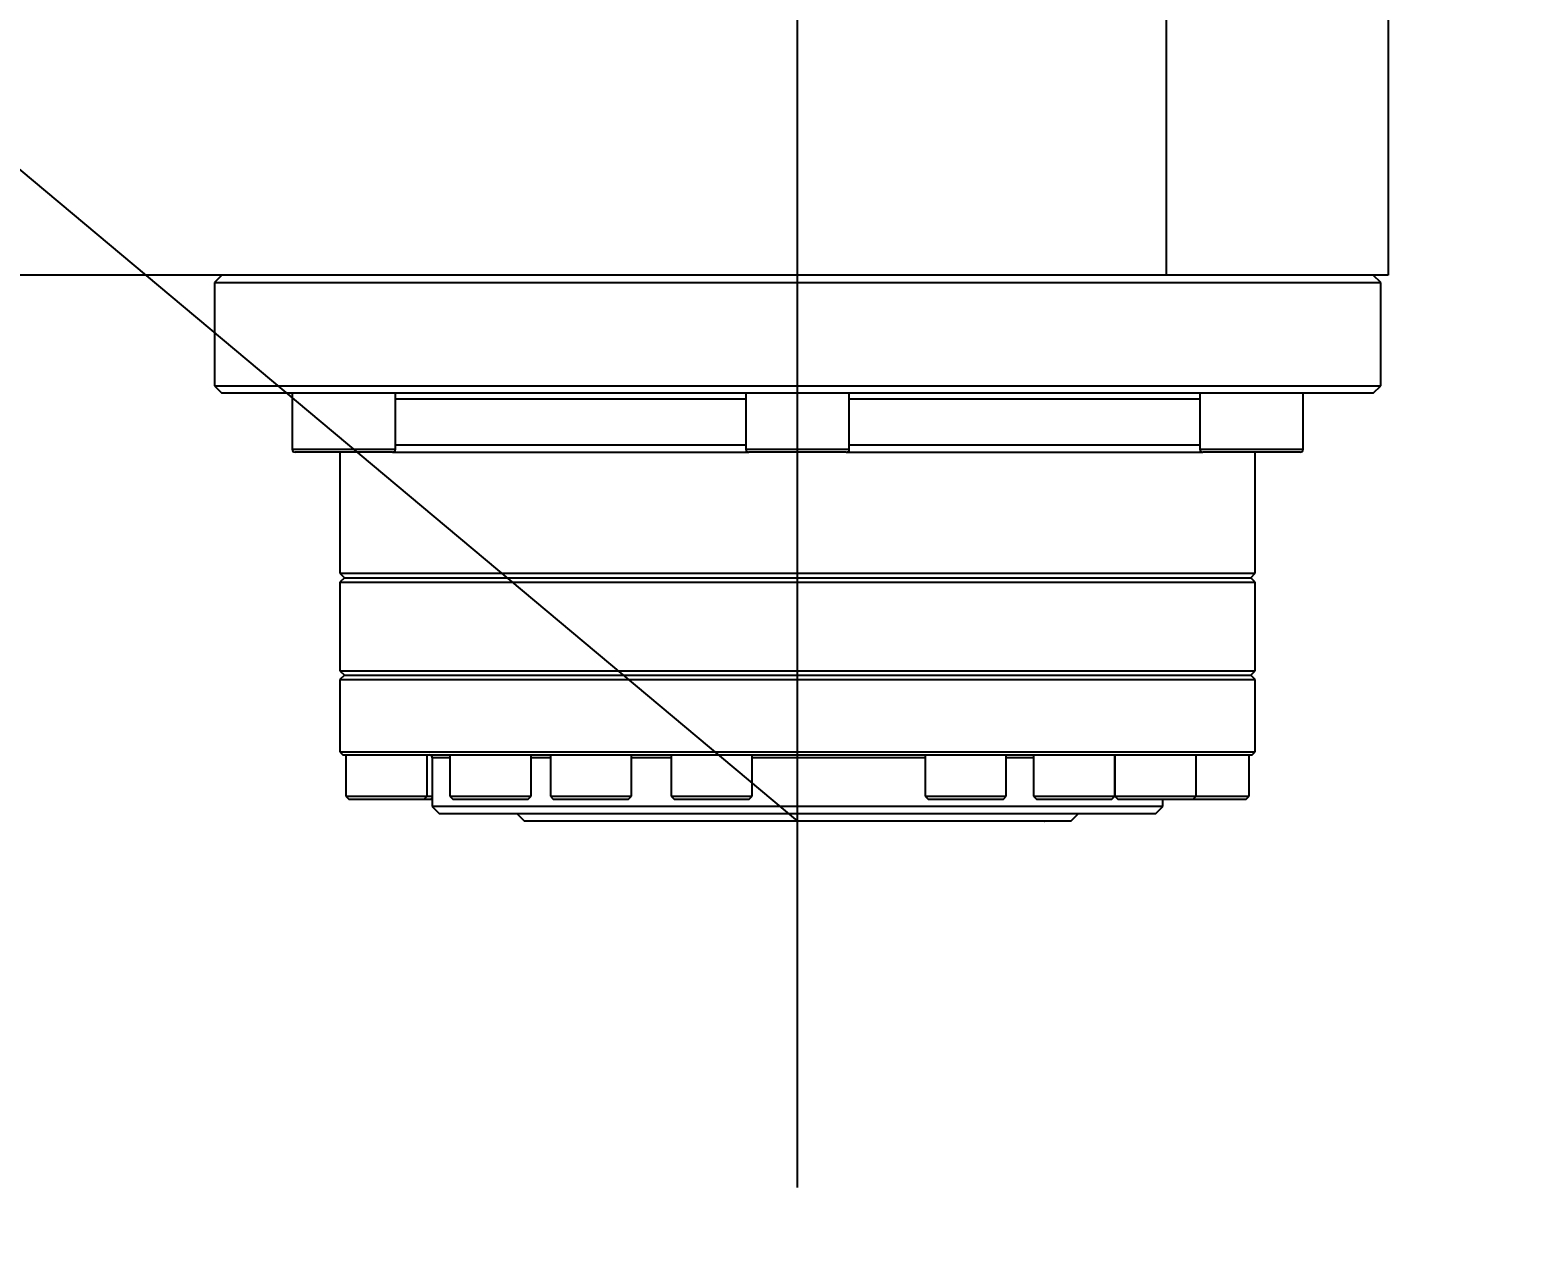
# Model space of a CAD drawing. Header units: millimetres. Extents: x 415 to 2018, y 500 to 823.
# Drawn here: x 1721.31 to 1731.36, y 769.75 to 777.96 of the extents above; entities that cross this region are included whole.
import ezdxf

# ---------------------------------------------------------------- set-up
doc = ezdxf.new("R2010")
doc.units = ezdxf.units.MM
doc.header["$PDSIZE"] = -1
doc.linetypes.add('CENTER2', pattern=[1.125, 0.75, -0.125, 0.125, -0.125])
doc.layers.get('Defpoints').update_dxf_attribs({"lineweight": 18})
doc.dimstyles.new('ISO-25', dxfattribs={"dimtxt": 2.5, "dimasz": 2.5, "dimexe": 1.25, "dimexo": 0.625, "dimtad": 1, "dimtoh": 1, "dimlfac": 10, "dimtxsty": 'Standard', "dimcen": 2.5, "dimadec": 0, "dimazin": 0, "dimtfac": 1, "dimtmove": 0, "dimatfit": 3, "dimfxl": 1, "dimarcsym": 0})

# ---------------------------------------------------------------- blocks, each defined once
blk = doc.blocks.new('*U28')
at = {"color": 0, "linetype": 'CENTER2'}
blk.add_line((0, -3.8), (0, 3.8), dxfattribs=at)
blk = doc.blocks.new('*D86')
at = {"color": 0, "lineweight": -2}
for p, q in [((1718.514, 774.77), (1718.514, 804.955)), ((1726.514, 770.74), (1726.514, 804.955)), ((1724.014, 803.705), (1721.014, 803.705))]:
    blk.add_line(p, q, dxfattribs=at)
at = {"color": 0}
for points in [[(1721.014, 804.122), (1721.014, 803.288), (1718.514, 803.705)], [(1724.014, 804.122), (1724.014, 803.288), (1726.514, 803.705)]]:
    blk.add_solid(points, dxfattribs=at)
at = {"layer": 'Defpoints', "color": 0}
for p in [(1718.514, 803.705), (1718.514, 774.145), (1726.514, 770.115)]:
    blk.add_point(p, dxfattribs=at)
at = {"color": 0, "insert": (1721.334, 805.58), "char_height": 2.5, "attachment_point": 5}
blk.add_mtext('80', dxfattribs=at)
blk = doc.blocks.new('*D91')
at = {"color": 0, "lineweight": -2}
for p, q in [((1692.477, 795.63), (1732.385, 814.239)), ((1722.95, 779.295), (1740.132, 779.295))]:
    blk.add_line(p, q, dxfattribs=at)
blk.add_arc((1657.447, 779.295), 81.435, 1.75901, 23.24099, dxfattribs=at)
at = {"color": 0}
for points in [[(1731.894, 811.259), (1732.654, 811.599), (1731.252, 813.711)], [(1739.261, 781.801), (1738.427, 781.788), (1738.882, 779.295)]]:
    blk.add_solid(points, dxfattribs=at)
at = {"layer": 'Defpoints', "color": 0}
for p in [(1691.911, 795.365), (1738.022, 791.097), (1669.314, 779.295), (1722.325, 779.295), (1646.595, 774.235)]:
    blk.add_point(p, dxfattribs=at)
at = {"color": 0, "insert": (1738.782, 797.326), "char_height": 2.5, "attachment_point": 5, "rotation": 282.5}
blk.add_mtext('25°', dxfattribs=at)
blk = doc.blocks.new('*D117')
at = {"color": 0, "lineweight": -2}
for p, q in [((1739.432, 793.726), (1788.31, 793.726)), ((1787.06, 686.342), (1787.06, 791.226)), ((1725.858, 683.842), (1788.31, 683.842))]:
    blk.add_line(p, q, dxfattribs=at)
at = {"color": 0}
for points in [[(1786.644, 791.226), (1787.477, 791.226), (1787.06, 793.726)], [(1786.644, 686.342), (1787.477, 686.342), (1787.06, 683.842)]]:
    blk.add_solid(points, dxfattribs=at)
at = {"layer": 'Defpoints', "color": 0}
for p in [(1738.807, 793.726), (1787.06, 793.726), (1725.233, 683.842)]:
    blk.add_point(p, dxfattribs=at)
at = {"color": 0, "insert": (1785.185, 738.784), "char_height": 2.5, "attachment_point": 5, "rotation": 90}
blk.add_mtext('1100', dxfattribs=at)
blk = doc.blocks.new('*D124')
at = {"color": 1, "lineweight": -3}
blk.add_arc((1685.492, 779.295), 10.058, 265.5225, 10.7222, dxfattribs=at)
at = {"color": 1}
for points in [[(1695.771, 781.294), (1694.978, 781.038), (1694.608, 783.546)], [(1684.791, 769.675), (1684.623, 768.859), (1682.258, 769.771)]]:
    blk.add_solid(points, dxfattribs=at)
at = {"layer": 'Defpoints', "color": 0}
for p in [(1730.807, 800.426), (1685.492, 779.295), (1685.492, 779.295), (1689.21, 769.949), (1668.514, 729.295)]:
    blk.add_point(p, dxfattribs=at)
at = {"color": 1, "insert": (1691.585, 773.832), "char_height": 2.5, "attachment_point": 5, "rotation": 48.1224}
blk.add_mtext('134%%d', dxfattribs=at)
blk = doc.blocks.new('*D127')
at = {"color": 1, "lineweight": -3}
blk.add_arc((1668.514, 729.295), 31.752, 4.5124, 66.7323, dxfattribs=at)
at = {"color": 1}
for points in [[(1681.206, 758.853), (1680.907, 758.075), (1678.723, 759.36)], [(1699.751, 731.776), (1700.584, 731.809), (1700.266, 729.295)]]:
    blk.add_solid(points, dxfattribs=at)
at = {"layer": 'Defpoints', "color": 0}
for p in [(1685.492, 779.295), (1698.833, 738.724), (1668.514, 729.295), (1668.514, 729.295), (1747.729, 729.295)]:
    blk.add_point(p, dxfattribs=at)
at = {"color": 1, "insert": (1695.848, 748.88), "char_height": 2.5, "attachment_point": 5, "rotation": 305.6224}
blk.add_mtext('71%%d', dxfattribs=at)

msp = doc.modelspace()

# ---------------------------------------------------------------- linework, layer by layer
msp.add_line((1718.514, 779.2948), (1726.5141, 772.5948))
at = {"color": 161, "linetype": 'Continuous', "lineweight": 25, "true_color": 0x67adff}
for p, q in [((1729.0141, 776.2948), (1729.0141, 778.1448)), ((1730.514, 778.1448), (1730.514, 776.2948)), ((1729.0141, 776.2948), (1718.514, 776.2948)), ((1722.6141, 776.2948), (1722.564, 776.2448)), ((1722.564, 776.2448), (1722.564, 775.5448)), ((1722.564, 776.2448), (1724.539, 776.2448)), ((1724.539, 776.2448), (1730.464, 776.2448)), ((1730.514, 776.2948), (1729.0141, 776.2948)), ((1730.464, 776.2448), (1730.4141, 776.2948)), ((1730.464, 775.5448), (1730.464, 776.2448)), ((1722.564, 775.5448), (1722.6141, 775.4948)), ((1722.564, 775.5448), (1724.539, 775.5448)), ((1724.539, 775.5448), (1730.464, 775.5448)), ((1730.4141, 775.4948), (1730.464, 775.5448)), ((1724.5641, 775.4948), (1722.6141, 775.4948)), ((1723.0897, 775.4948), (1723.0897, 775.1148)), ((1723.7897, 775.1148), (1723.7897, 775.4948)), ((1724.939, 775.4548), (1723.7897, 775.4548)), ((1730.4141, 775.4948), (1724.5641, 775.4948)), ((1726.164, 775.4548), (1724.939, 775.4548)), ((1726.164, 775.4948), (1726.164, 775.1148)), ((1726.8641, 775.1148), (1726.8641, 775.4948)), ((1729.2384, 775.4548), (1726.8641, 775.4548)), ((1729.2384, 775.4948), (1729.2384, 775.1148)), ((1729.9384, 775.1148), (1729.9384, 775.4948)), ((1723.0897, 775.1148), (1723.7897, 775.1148)), ((1723.7897, 775.1448), (1724.939, 775.1448)), ((1724.939, 775.1448), (1726.164, 775.1448)), ((1726.164, 775.1148), (1726.8641, 775.1148)), ((1726.8641, 775.1448), (1729.2384, 775.1448)), ((1729.2384, 775.1148), (1729.9384, 775.1148)), ((1723.7697, 775.0948), (1723.1097, 775.0948)), ((1723.4141, 775.0948), (1723.4141, 774.2748)), ((1723.7697, 775.0948), (1724.964, 775.0948)), ((1724.964, 775.0948), (1726.184, 775.0948)), ((1726.844, 775.0948), (1726.184, 775.0948)), ((1726.844, 775.0948), (1729.2584, 775.0948)), ((1729.9184, 775.0948), (1729.2584, 775.0948)), ((1729.614, 774.2748), (1729.614, 775.0948)), ((1723.4141, 774.2748), (1723.4441, 774.2448)), ((1723.4141, 774.2748), (1724.964, 774.2748)), ((1723.4441, 774.2448), (1723.4141, 774.2148)), ((1723.4141, 774.2148), (1723.4141, 773.6148)), ((1723.4141, 774.2148), (1724.964, 774.2148)), ((1723.4441, 774.2448), (1724.979, 774.2448)), ((1724.964, 774.2748), (1729.614, 774.2748)), ((1724.964, 774.2148), (1729.614, 774.2148)), ((1724.979, 774.2448), (1729.5841, 774.2448)), ((1729.5841, 774.2448), (1729.614, 774.2748)), ((1729.614, 774.2148), (1729.5841, 774.2448)), ((1729.614, 773.6148), (1729.614, 774.2148)), ((1723.4141, 773.6148), (1723.4441, 773.5848)), ((1723.4141, 773.6148), (1724.964, 773.6148)), ((1724.964, 773.6148), (1729.614, 773.6148)), ((1729.5841, 773.5848), (1729.614, 773.6148)), ((1723.4441, 773.5848), (1723.4141, 773.5548)), ((1723.4141, 773.5548), (1723.4141, 773.0648)), ((1723.4141, 773.5548), (1724.964, 773.5548)), ((1723.4441, 773.5848), (1724.979, 773.5848)), ((1724.964, 773.5548), (1729.614, 773.5548)), ((1724.979, 773.5848), (1729.5841, 773.5848)), ((1729.614, 773.5548), (1729.5841, 773.5848)), ((1729.614, 773.0648), (1729.614, 773.5548)), ((1723.4141, 773.0648), (1723.434, 773.0448)), ((1723.4141, 773.0648), (1724.964, 773.0648)), ((1723.434, 773.0448), (1724.974, 773.0448)), ((1723.4544, 773.0448), (1723.4544, 772.7648)), ((1724.0044, 772.7648), (1724.0044, 773.0448)), ((1724.039, 773.0248), (1724.039, 772.6948)), ((1724.1582, 773.0248), (1724.039, 773.0248)), ((1724.1582, 773.0448), (1724.1582, 772.7648)), ((1724.7082, 772.7648), (1724.7082, 773.0448)), ((1724.8391, 773.0248), (1724.7082, 773.0248)), ((1724.8391, 773.0448), (1724.8391, 772.7648)), ((1724.964, 773.0648), (1729.614, 773.0648)), ((1724.974, 773.0448), (1729.5941, 773.0448)), ((1725.3891, 772.7648), (1725.3891, 773.0448)), ((1725.6569, 773.0248), (1725.3891, 773.0248)), ((1725.6569, 773.0448), (1725.6569, 772.7648)), ((1726.2069, 772.7648), (1726.2069, 773.0448)), ((1727.3779, 773.0248), (1726.2069, 773.0248)), ((1727.3779, 773.0448), (1727.3779, 772.7648)), ((1727.9279, 772.7648), (1727.9279, 773.0448)), ((1728.1126, 773.0248), (1727.9279, 773.0248)), ((1728.1126, 773.0448), (1728.1126, 772.7648)), ((1728.6626, 772.7648), (1728.6626, 773.0448)), ((1728.6639, 773.0448), (1728.6639, 772.7648)), ((1729.2139, 772.7648), (1729.2139, 773.0448)), ((1729.5737, 772.7648), (1729.5737, 773.0448)), ((1729.5941, 773.0448), (1729.614, 773.0648)), ((1723.4544, 772.7648), (1723.4744, 772.7448)), ((1723.4544, 772.7648), (1723.5919, 772.7648)), ((1723.4744, 772.7448), (1723.6019, 772.7448)), ((1723.5919, 772.7648), (1724.0044, 772.7648)), ((1723.6019, 772.7448), (1723.9844, 772.7448)), ((1723.9844, 772.7448), (1724.0044, 772.7648)), ((1723.9844, 772.7448), (1724.0302, 772.7448)), ((1724.0044, 772.7648), (1724.039, 772.7648)), ((1724.0302, 772.7448), (1724.039, 772.7536)), ((1724.0302, 772.7448), (1724.039, 772.7448)), ((1724.039, 772.6948), (1724.0891, 772.6448)), ((1725.2765, 772.6948), (1724.039, 772.6948)), ((1724.1582, 772.7648), (1724.1782, 772.7448)), ((1724.1582, 772.7648), (1724.2957, 772.7648)), ((1724.1782, 772.7448), (1724.3057, 772.7448)), ((1724.2957, 772.7648), (1724.7082, 772.7648)), ((1724.3057, 772.7448), (1724.6882, 772.7448)), ((1724.6882, 772.7448), (1724.7082, 772.7648)), ((1724.8391, 772.7648), (1724.859, 772.7448)), ((1724.8391, 772.7648), (1724.9766, 772.7648)), ((1724.859, 772.7448), (1724.9865, 772.7448)), ((1724.9766, 772.7648), (1725.3891, 772.7648)), ((1724.9865, 772.7448), (1725.369, 772.7448)), ((1728.989, 772.6948), (1725.2765, 772.6948)), ((1725.369, 772.7448), (1725.3891, 772.7648)), ((1725.6569, 772.7648), (1725.6769, 772.7448)), ((1725.6569, 772.7648), (1725.7944, 772.7648)), ((1725.6769, 772.7448), (1725.8044, 772.7448)), ((1725.7944, 772.7648), (1726.2069, 772.7648)), ((1725.8044, 772.7448), (1726.1869, 772.7448)), ((1726.1869, 772.7448), (1726.2069, 772.7648)), ((1727.3779, 772.7648), (1727.3979, 772.7448)), ((1727.3779, 772.7648), (1727.5154, 772.7648)), ((1727.3979, 772.7448), (1727.5254, 772.7448)), ((1727.5154, 772.7648), (1727.9279, 772.7648)), ((1727.5254, 772.7448), (1727.9079, 772.7448)), ((1727.9079, 772.7448), (1727.9279, 772.7648)), ((1728.1126, 772.7648), (1728.1326, 772.7448)), ((1728.1126, 772.7648), (1728.2501, 772.7648)), ((1728.1326, 772.7448), (1728.2601, 772.7448)), ((1728.2501, 772.7648), (1728.6626, 772.7648)), ((1728.2601, 772.7448), (1728.6426, 772.7448)), ((1728.6426, 772.7448), (1728.6626, 772.7648)), ((1728.6639, 772.7648), (1728.6839, 772.7448)), ((1728.6639, 772.7648), (1728.8014, 772.7648)), ((1728.6839, 772.7448), (1729.1598, 772.7448)), ((1728.8014, 772.7648), (1729.2139, 772.7648)), ((1728.9391, 772.6448), (1728.989, 772.6948)), ((1728.989, 772.6948), (1728.989, 772.7448)), ((1729.1598, 772.7448), (1729.1939, 772.7448)), ((1729.1939, 772.7448), (1729.2139, 772.7648)), ((1729.1939, 772.7448), (1729.5195, 772.7448)), ((1729.2139, 772.7648), (1729.5737, 772.7648)), ((1729.5195, 772.7448), (1729.5537, 772.7448)), ((1729.5537, 772.7448), (1729.5737, 772.7648)), ((1725.3016, 772.6448), (1724.0891, 772.6448)), ((1724.614, 772.6448), (1724.6641, 772.5948)), ((1728.1162, 772.5948), (1724.6641, 772.5948)), ((1728.9391, 772.6448), (1725.3016, 772.6448)), ((1728.3641, 772.5948), (1728.1162, 772.5948)), ((1728.3641, 772.5948), (1728.414, 772.6448))]:
    msp.add_line(p, q, dxfattribs=at)
for centre, start, end in [((1723.1097, 775.1148), 180, 270), ((1723.7697, 775.1148), 270, 0), ((1726.184, 775.1148), 180, 270), ((1726.844, 775.1148), 270, 0), ((1729.2584, 775.1148), 180, 270), ((1729.9184, 775.1148), 270, 0), ((1724.019, 773.0248), 0, 90)]:
    msp.add_arc(centre, 0.02, start, end, dxfattribs=at)
msp.add_open_spline([(1728.1872, 772.5948), (1728.1892, 772.5948), (1728.1919, 772.5948), (1728.1605, 772.5948), (1728.1512, 772.5948)], degree=3, knots=[0, 0, 0, 0, 0.7051081, 1, 1, 1, 1], dxfattribs=at)

# ---------------------------------------------------------------- block references
at = {"linetype": 'CENTER2'}
msp.add_blockref('*U28', (1726.5141, 773.9148), dxfattribs=at)

# ---------------------------------------------------------------- dimensions: what is measured, and where the dimension line sits
dim = msp.add_angular_dim_2l(base=(1738.0225, 791.0973), line1=((1669.314, 779.2948), (1722.3251, 779.2948)), line2=((1646.5955, 774.2345), (1691.9109, 795.3654)), dimstyle='ISO-25')
dim.commit()
dim.dimension.update_dxf_attribs({"geometry": '*D91', "text_midpoint": (1738.7825, 797.3264)})
dim = msp.add_linear_dim(base=(1718.514, 803.7049), p1=(1726.5141, 770.1148), p2=(1718.514, 774.1448), dimstyle='ISO-25')
dim.commit()
dim.dimension.update_dxf_attribs({"geometry": '*D86', "text_midpoint": (1721.3338, 803.7049), "dimtype": 160})
for base, line1, line2, picture, middle in [((1689.2103, 769.949), ((1685.4919, 779.2948), (1668.514, 729.2948)), ((1685.4919, 779.2948), (1730.8073, 800.4257)), '*D124', (1691.585, 773.8321)), ((1698.8333, 738.7239), ((1668.514, 729.2948), (1747.7292, 729.2948)), ((1685.4919, 779.2948), (1668.514, 729.2948)), '*D127', (1695.8482, 748.8803))]:
    dim = msp.add_angular_dim_2l(base=base, line1=line1, line2=line2, dimstyle='ISO-25', override={"dimclrd": 1, "dimclre": 1, "dimclrt": 1, "dimlwd": 65533, "dimlwe": 65533})
    dim.commit()
    dim.dimension.update_dxf_attribs({"geometry": picture, "text_midpoint": middle})
dim = msp.add_linear_dim(base=(1787.0604, 793.7257), p1=(1725.2326, 683.8424), p2=(1738.8073, 793.7257), angle=90, text='1100', dimstyle='ISO-25')
dim.commit()
dim.dimension.update_dxf_attribs({"geometry": '*D117', "text_midpoint": (1785.1854, 738.784)})

doc.saveas('drawing.dxf')
